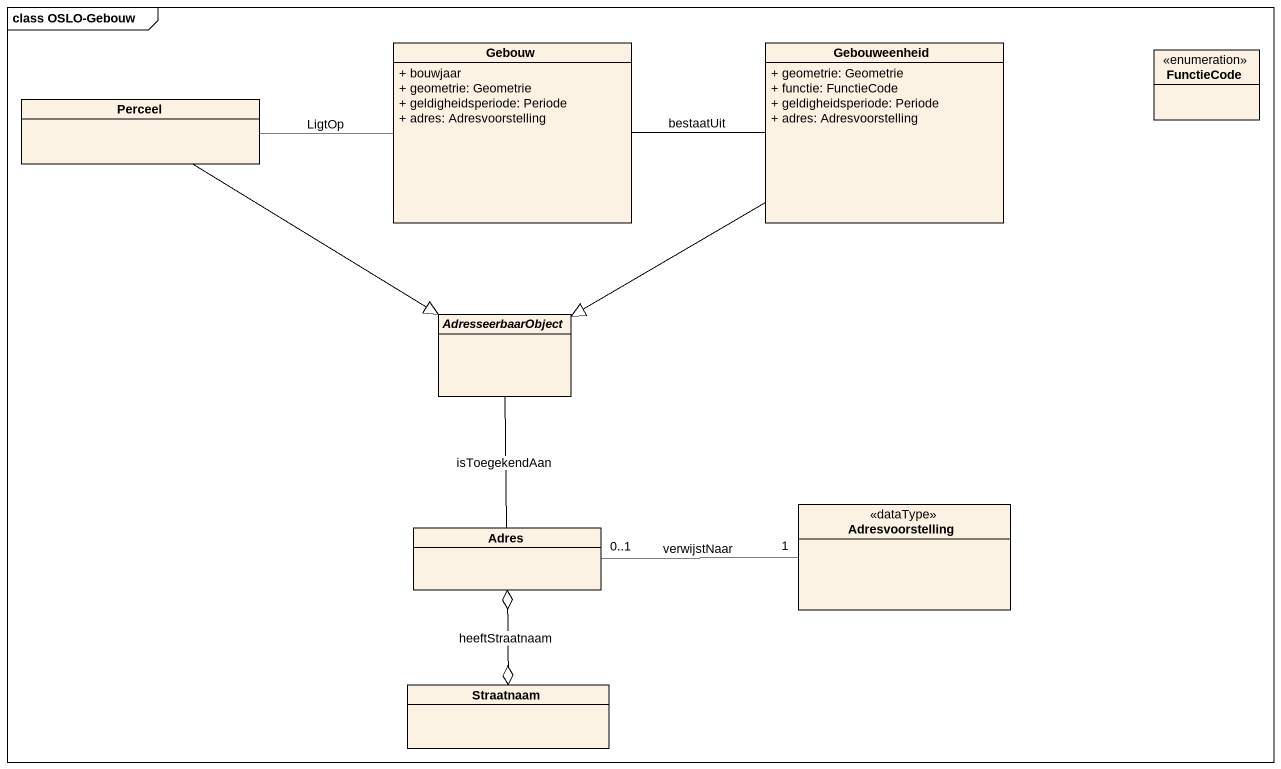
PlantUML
@startuml
mainframe class OSLO-Gebouw
hide circle
hide empty members
skinparam classAttributeIconSize 0
class Gebouw {
  + bouwjaar
  + geometrie: Geometrie
  + geldigheidsperiode: Periode
  + adres: Adresvoorstelling
}
class Gebouweenheid {
  + geometrie: Geometrie
  + functie: FunctieCode
  + geldigheidsperiode: Periode
  + adres: Adresvoorstelling
}
enum FunctieCode
class Perceel
abstract class AdresseerbaarObject
class Adres
class Adresvoorstelling <<dataType>>
class Straatnaam
Gebouw -left- Perceel : LigtOp
Gebouweenheid -left- Gebouw : bestaatUit
Gebouweenheid -left-|> AdresseerbaarObject
Perceel --|> AdresseerbaarObject
Adres -up- AdresseerbaarObject : isToegekendAan
Adres o--o Straatnaam : heeftStraatnaam
Adresvoorstelling "1" -left- "0..1" Adres : verwijstNaar
@enduml
